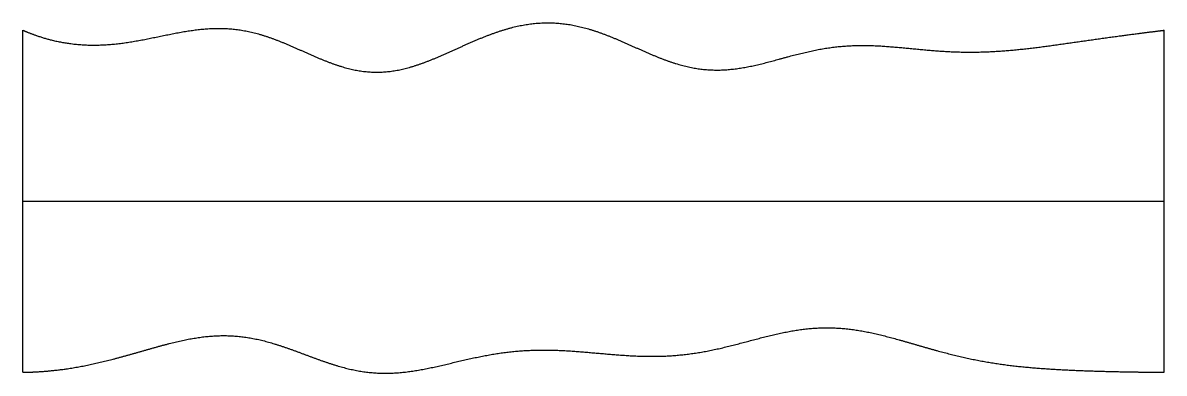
# Model space of a CAD drawing. Header units: millimetres. Extents: x 0 to 10, y 0 to 3.1.
import ezdxf

# ---------------------------------------------------------------- set-up
doc = ezdxf.new("R2010")
doc.units = ezdxf.units.MM
doc.layers.get('0').update_dxf_attribs({"linetype": 'CONTINUOUS'})

msp = doc.modelspace()

# ---------------------------------------------------------------- linework, layer by layer
for points in [[(0, 3), (0.04, 2.983), (0.12, 2.951), (0.24, 2.912), (0.401, 2.878), (0.602, 2.863), (0.804, 2.874), (1.006, 2.905), (1.208, 2.948), (1.411, 2.991), (1.612, 3.019), (1.813, 3.021), (2.013, 2.989), (2.211, 2.924), (2.409, 2.837), (2.605, 2.746), (2.801, 2.671), (2.997, 2.627), (3.193, 2.626), (3.39, 2.667), (3.588, 2.74), (3.787, 2.831), (3.988, 2.923), (4.19, 3.002), (4.392, 3.055), (4.594, 3.074), (4.796, 3.057), (4.996, 3.006), (5.194, 2.928), (5.391, 2.838), (5.587, 2.75), (5.783, 2.682), (5.98, 2.646), (6.178, 2.647), (6.377, 2.679), (6.578, 2.732), (6.779, 2.79), (6.981, 2.837), (7.182, 2.865), (7.384, 2.871), (7.586, 2.859), (7.787, 2.839), (7.988, 2.819), (8.19, 2.807), (8.391, 2.806), (8.593, 2.817), (8.795, 2.837), (8.996, 2.863), (9.197, 2.892), (9.398, 2.921), (9.599, 2.949), (9.76, 2.97), (9.88, 2.985), (9.96, 2.995), (10, 3)], [(0, 0), (0, 0.12), (0, 0.36), (0, 0.72), (0, 1.2), (0, 1.8), (0, 2.28), (0, 2.64), (0, 2.88), (0, 3)], [(10, 0), (10, 0.12), (10, 0.36), (10, 0.72), (10, 1.2), (10, 1.8), (10, 2.28), (10, 2.64), (10, 2.88), (10, 3)], [(0, 1.5), (0.4, 1.5), (1.2, 1.5), (2.4, 1.5), (4, 1.5), (6, 1.5), (7.6, 1.5), (8.8, 1.5), (9.6, 1.5), (10, 1.5)], [(0, 0), (0.04, 0), (0.119, 0.003), (0.238, 0.01), (0.398, 0.029), (0.598, 0.066), (0.798, 0.115), (0.999, 0.172), (1.2, 0.231), (1.402, 0.284), (1.602, 0.319), (1.802, 0.328), (2.001, 0.307), (2.199, 0.256), (2.397, 0.185), (2.594, 0.108), (2.791, 0.041), (2.989, -0.003), (3.188, -0.016), (3.388, 0.001), (3.588, 0.04), (3.789, 0.089), (3.991, 0.137), (4.192, 0.173), (4.393, 0.194), (4.594, 0.198), (4.795, 0.189), (4.996, 0.171), (5.197, 0.153), (5.398, 0.139), (5.599, 0.137), (5.8, 0.152), (6.001, 0.183), (6.201, 0.23), (6.401, 0.285), (6.6, 0.337), (6.799, 0.377), (6.998, 0.396), (7.197, 0.389), (7.396, 0.358), (7.596, 0.309), (7.795, 0.251), (7.995, 0.192), (8.195, 0.14), (8.395, 0.097), (8.595, 0.065), (8.795, 0.043), (8.995, 0.028), (9.195, 0.017), (9.396, 0.01), (9.597, 0.005), (9.758, 0.002), (9.879, 0.001), (9.96, 0), (10, 0)]]:
    msp.add_open_spline(points, degree=5)

doc.saveas('drawing.dxf')
